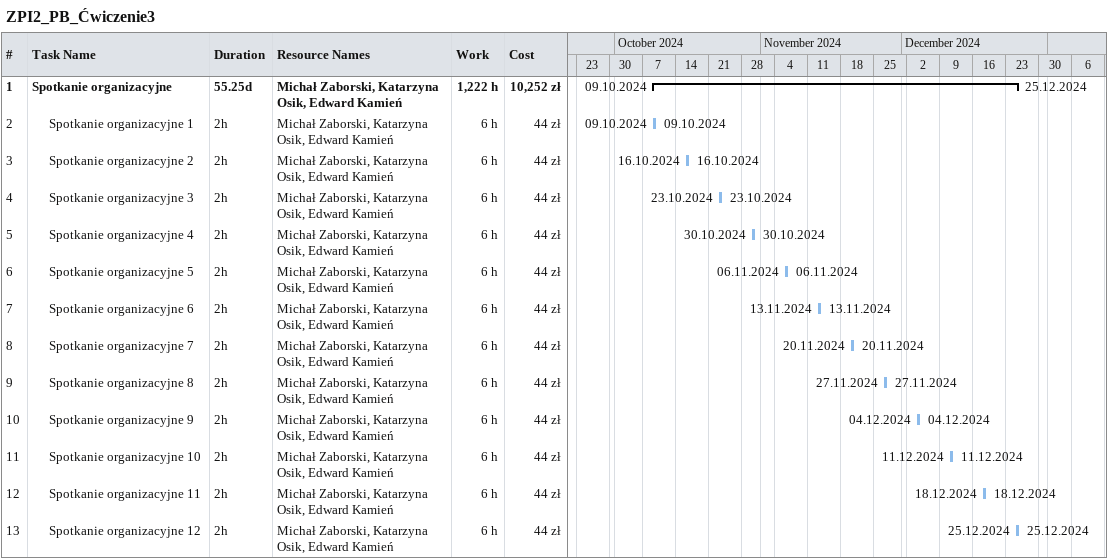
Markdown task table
ZPI2_PB_Ćwiczenie3

| ID | Level | Task | Duration | Start | Finish | Resources | Work (h) | Cost (zł) |
|---|---|---|---|---|---|---|---|---|
| 1 | 1 | **Spotkanie organizacyjne** | 55.25d | 2024-10-09 | 2024-12-25 | Michał Zaborski, Katarzyna Osik, Edward Kamień | 1222 | 10252 |
| 2 | 2 | Spotkanie organizacyjne 1 | 2h | 2024-10-09 | 2024-10-09 | Michał Zaborski, Katarzyna Osik, Edward Kamień | 6 | 44 |
| 3 | 2 | Spotkanie organizacyjne 2 | 2h | 2024-10-16 | 2024-10-16 | Michał Zaborski, Katarzyna Osik, Edward Kamień | 6 | 44 |
| 4 | 2 | Spotkanie organizacyjne 3 | 2h | 2024-10-23 | 2024-10-23 | Michał Zaborski, Katarzyna Osik, Edward Kamień | 6 | 44 |
| 5 | 2 | Spotkanie organizacyjne 4 | 2h | 2024-10-30 | 2024-10-30 | Michał Zaborski, Katarzyna Osik, Edward Kamień | 6 | 44 |
| 6 | 2 | Spotkanie organizacyjne 5 | 2h | 2024-11-06 | 2024-11-06 | Michał Zaborski, Katarzyna Osik, Edward Kamień | 6 | 44 |
| 7 | 2 | Spotkanie organizacyjne 6 | 2h | 2024-11-13 | 2024-11-13 | Michał Zaborski, Katarzyna Osik, Edward Kamień | 6 | 44 |
| 8 | 2 | Spotkanie organizacyjne 7 | 2h | 2024-11-20 | 2024-11-20 | Michał Zaborski, Katarzyna Osik, Edward Kamień | 6 | 44 |
| 9 | 2 | Spotkanie organizacyjne 8 | 2h | 2024-11-27 | 2024-11-27 | Michał Zaborski, Katarzyna Osik, Edward Kamień | 6 | 44 |
| 10 | 2 | Spotkanie organizacyjne 9 | 2h | 2024-12-04 | 2024-12-04 | Michał Zaborski, Katarzyna Osik, Edward Kamień | 6 | 44 |
| 11 | 2 | Spotkanie organizacyjne 10 | 2h | 2024-12-11 | 2024-12-11 | Michał Zaborski, Katarzyna Osik, Edward Kamień | 6 | 44 |
| 12 | 2 | Spotkanie organizacyjne 11 | 2h | 2024-12-18 | 2024-12-18 | Michał Zaborski, Katarzyna Osik, Edward Kamień | 6 | 44 |
| 13 | 2 | Spotkanie organizacyjne 12 | 2h | 2024-12-25 | 2024-12-25 | Michał Zaborski, Katarzyna Osik, Edward Kamień | 6 | 44 |
